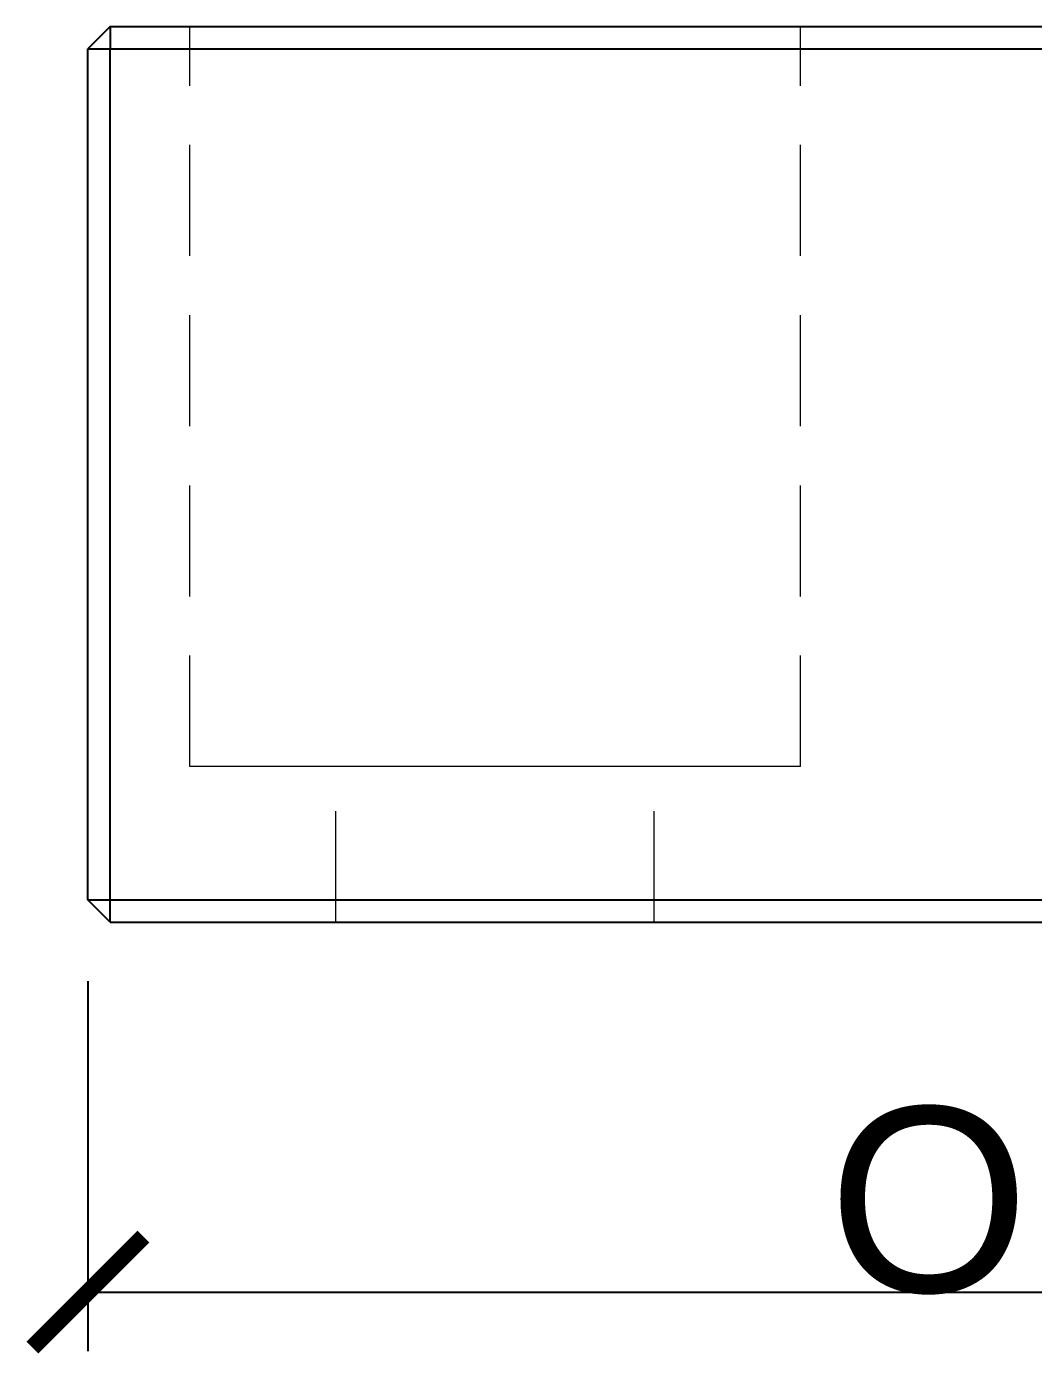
# Model space of a CAD drawing. Header units: millimetres. Extents: x 22 to 677, y 66 to 273.
# Drawn here: x 135.28 to 148.88, y 178.12 to 196.05 of the extents above; entities that cross this region are included whole.
import ezdxf

# ---------------------------------------------------------------- set-up
doc = ezdxf.new("R2010")
doc.units = ezdxf.units.MM
doc.linetypes.add('WP_HIDDEN', pattern=[2.3, 1.5, -0.8])
for name, color, linetype, lineweight in [('ANNOTATIONS', 7, 'CONTINUOUS', 18), ('DIMENSIONS', 7, 'CONTINUOUS', 18), ('HIDDEN', 7, 'WP_HIDDEN', 13), ('VISIBLE', 7, 'CONTINUOUS', 25)]:
    doc.layers.add(name, color=color, linetype=linetype, lineweight=lineweight)
doc.styles.add('CJK', font='Arial Unicode.ttf')
doc.styles.add('OpenSansCondensed-Light', font='OpenSansCondensed-Light.ttf')
doc.dimstyles.new('EZDXF', dxfattribs={"dimtxt": 0.25, "dimasz": 0.175, "dimexe": 0.375, "dimexo": 0.125, "dimgap": 0.1, "dimtad": 1, "dimlfac": 100, "dimzin": 12, "dimdsep": 46, "dimtxsty": 'OpenSansCondensed-Light', "dimblk": 'ARCHTICK', "dimcen": 2.5, "dimazin": 3, "dimtfac": 0.5, "dimtmove": 2, "dimatfit": 3})

# ---------------------------------------------------------------- blocks, each defined once
blk = doc.blocks.new('_ARCHTICK')
at = {"color": 0, "linetype": 'BYBLOCK', "const_width": 0.15}
blk.add_lwpolyline([(-0.5, -0.5), (0.5, 0.5)], dxfattribs=at)

msp = doc.modelspace()

# ---------------------------------------------------------------- linework, layer by layer
at = {"layer": 'HIDDEN'}
for p, q in [((137.48132, 186.05), (137.48132, 196.05)), ((145.73132, 186.05), (145.73132, 196.05)), ((139.45632, 183.95), (139.45632, 186.05)), ((143.75632, 183.95), (143.75632, 186.05))]:
    msp.add_line(p, q, dxfattribs=at)
for points in [[(145.73132, 196.05), (145.6279, 196.05), (145.32282, 196.05), (144.83137, 196.05), (144.17821, 196.05), (143.39609, 196.05), (142.52422, 196.05), (141.60632, 196.05), (140.68842, 196.05), (139.81655, 196.05), (139.03442, 196.05), (138.38126, 196.05), (137.88982, 196.05), (137.58474, 196.05), (137.48132, 196.05)], [(145.73132, 186.05), (145.6279, 186.05), (145.32282, 186.05), (144.83137, 186.05), (144.17821, 186.05), (143.39609, 186.05), (142.52422, 186.05), (141.60632, 186.05), (140.68842, 186.05), (139.81655, 186.05), (139.03442, 186.05), (138.38126, 186.05), (137.88982, 186.05), (137.58474, 186.05), (137.48132, 186.05)], [(143.75632, 186.05), (143.70241, 186.05), (143.5434, 186.05), (143.28726, 186.05), (142.94682, 186.05), (142.53917, 186.05), (142.08474, 186.05), (141.60632, 186.05), (141.1279, 186.05), (140.67347, 186.05), (140.26582, 186.05), (139.92538, 186.05), (139.66924, 186.05), (139.51022, 186.05), (139.45632, 186.05)], [(143.75632, 183.95), (143.70241, 183.95), (143.5434, 183.95), (143.28726, 183.95), (142.94682, 183.95), (142.53917, 183.95), (142.08474, 183.95), (141.60632, 183.95), (141.1279, 183.95), (140.67347, 183.95), (140.26582, 183.95), (139.92538, 183.95), (139.66924, 183.95), (139.51022, 183.95), (139.45632, 183.95)]]:
    msp.add_lwpolyline(points, dxfattribs=at)
at = {"layer": 'VISIBLE'}
for p, q in [((136.40632, 196.05), (136.10632, 195.75)), ((136.40632, 196.05), (136.40632, 195.75)), ((136.40632, 196.05), (185.59368, 196.05)), ((136.10632, 184.25), (136.10632, 195.75)), ((136.10632, 195.75), (136.40632, 195.75)), ((136.40632, 184.25), (136.40632, 195.75)), ((136.40632, 195.75), (185.59368, 195.75)), ((136.10632, 184.25), (136.40632, 184.25)), ((136.40632, 183.95), (136.10632, 184.25)), ((136.40632, 183.95), (136.40632, 184.25)), ((136.40632, 184.25), (185.59368, 184.25)), ((136.40632, 183.95), (185.59368, 183.95))]:
    msp.add_line(p, q, dxfattribs=at)

# ---------------------------------------------------------------- texts
at = {"layer": 'ANNOTATIONS', "style": 'CJK'}
msp.add_text('O', height=2.5, dxfattribs=at).set_placement((146.10632, 178.95))

# ---------------------------------------------------------------- dimensions: what is measured, and where the dimension line sits
at = {"layer": 'DIMENSIONS'}
msp.add_linear_dim(base=(136.10632, 178.95), p1=(136.10632, 183.95), p2=(185.89368, 183.95), dimstyle='EZDXF', override={"dimtxt": 2.6, "dimasz": 1.5, "dimexe": 0.8, "dimexo": 0.8, "dimgap": 1, "dimdec": 4, "dimlfac": 1, "dimzin": 8, "dimtxsty": 'CJK', "dimclrd": 7, "dimclre": 7, "dimclrt": 7}, dxfattribs=at).render()

doc.saveas('drawing.dxf')
